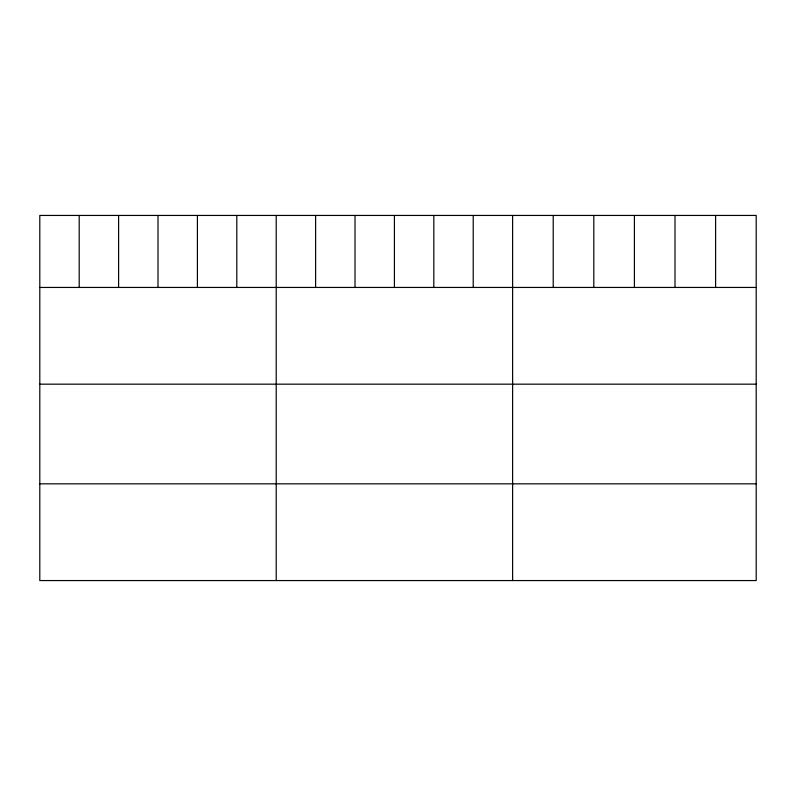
<?xml version="1.0" encoding="UTF-8"?>
<svg xmlns="http://www.w3.org/2000/svg" width="796" height="796" viewBox="0 0 796 796"><rect width="100%" height="100%" fill="white"/><g stroke="black" fill="none" stroke-linecap="round" stroke-linejoin="round"><path stroke-width="1.19" d="M756.2 287.446L756.2 580.563L39.8 580.563L39.8 215.437L756.2 215.437L756.2 287.446L39.8 287.446M39.8 384.17L756.2 384.17M39.8 483.829L756.2 483.829M715.604 215.437L715.604 287.446M675.008 215.437L675.008 287.446M634.412 215.437L634.412 287.446M593.816 215.437L593.816 287.446M553.22 215.437L553.22 287.446M512.624 215.437L512.624 580.563M473.222 215.437L473.222 287.446M433.82 215.437L433.82 287.446M394.418 215.437L394.418 287.446M355.016 215.437L355.016 287.446M315.614 215.437L315.614 287.446M276.212 215.437L276.212 580.563M236.81 215.437L236.81 287.446M197.408 215.437L197.408 287.446M158.006 215.437L158.006 287.446M118.604 215.437L118.604 287.446M79.202 215.437L79.202 287.446"/></g></svg>
